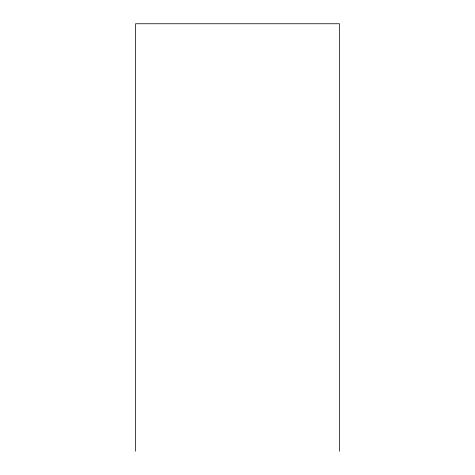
<?xml version="1.0" encoding="UTF-8"?>
<svg xmlns="http://www.w3.org/2000/svg" width="475" height="475" viewBox="0 0 475 475"><rect width="100%" height="100%" fill="white"/><g stroke="black" fill="none" stroke-linecap="round" stroke-linejoin="round"><path stroke-width="0.71" d="M339.441 451.25L339.441 23.75L135.559 23.75L135.559 451.25"/></g></svg>
